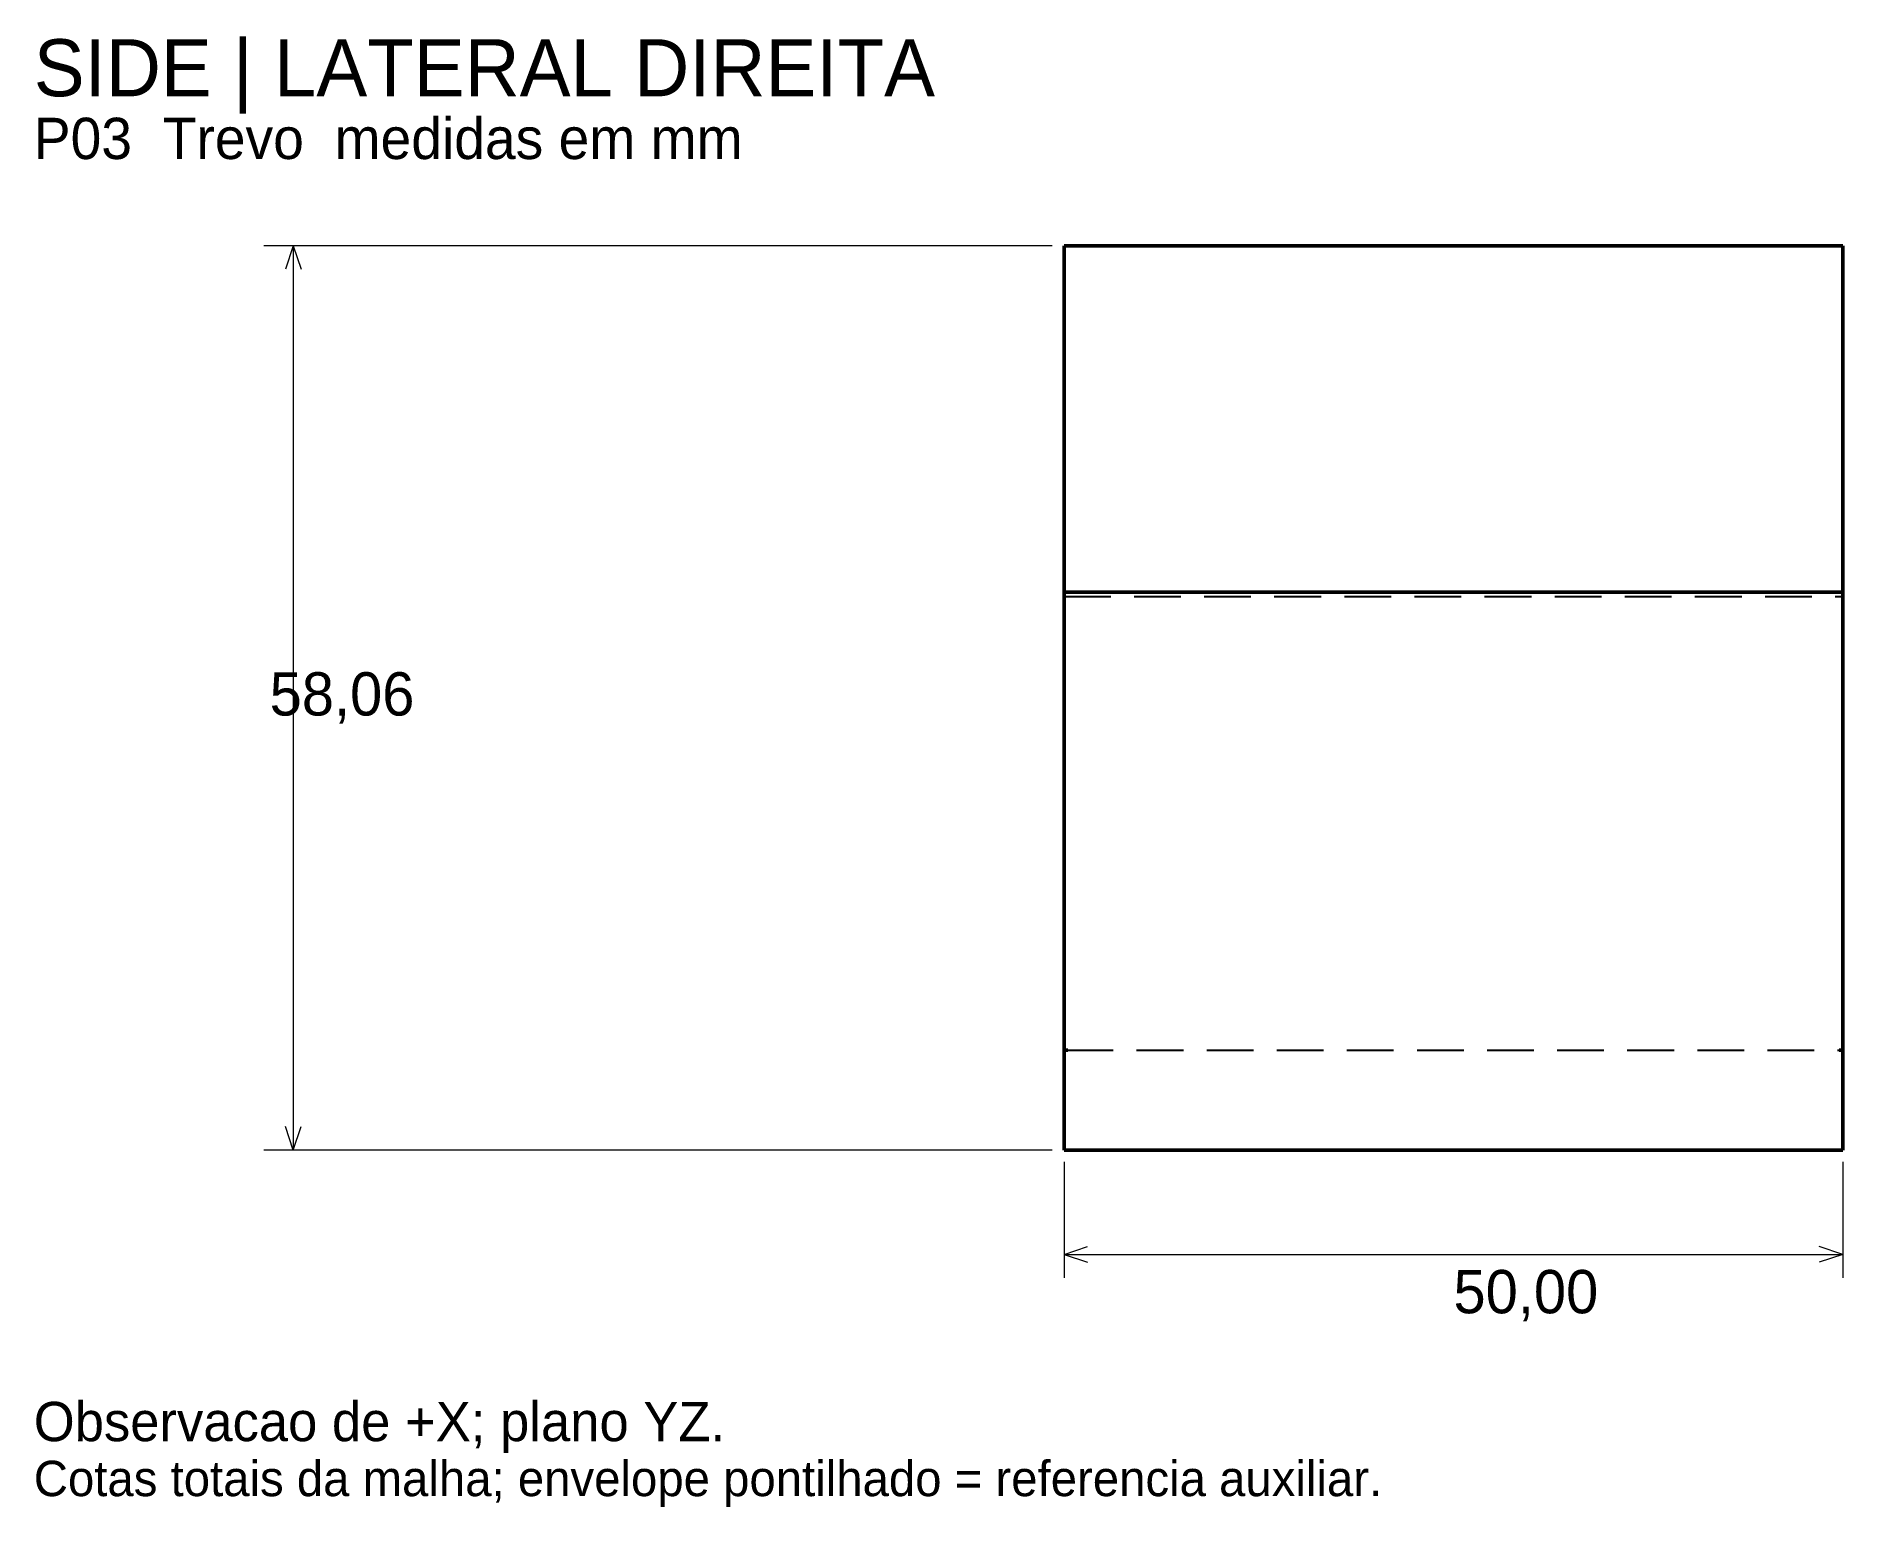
# Model space of a CAD drawing. Header units: millimetres. Extents: x 5 to 121, y 2 to 96.
import ezdxf

# ---------------------------------------------------------------- set-up
doc = ezdxf.new("R2010")
doc.units = ezdxf.units.MM
doc.linetypes.add('DOTTED', pattern=[1, 0, -1])
doc.linetypes.add('HIDDEN', pattern=[4.5, 3, -1.5])
for name, color, linetype, lineweight in [('HIDDEN', 8, 'HIDDEN', 25), ('REFERENCE', 8, 'DOTTED', 13), ('TEXT', 7, 'CONTINUOUS', 18), ('THIN', 7, 'CONTINUOUS', 18), ('VISIBLE', 7, 'CONTINUOUS', 50)]:
    doc.layers.add(name, color=color, linetype=linetype, lineweight=lineweight)

msp = doc.modelspace()

# ---------------------------------------------------------------- linework, layer by layer
at = {"layer": 'HIDDEN'}
for p, q in [((70.93, 81.79), (70.93, 82.67)), ((120.93, 81.79), (120.93, 82.67)), ((70.93, 79.21), (70.93, 81.79)), ((120.93, 79.21), (120.93, 81.79)), ((70.93, 75.19), (70.93, 79.21)), ((120.93, 75.19), (120.93, 79.21)), ((70.93, 70.14), (70.93, 75.19)), ((120.93, 70.14), (120.93, 75.19)), ((70.93, 64.53), (70.93, 70.14)), ((120.93, 64.53), (120.93, 70.14)), ((70.93, 64.53), (70.93, 60.15)), ((120.93, 64.53), (120.93, 60.15)), ((70.93, 60.01), (70.93, 60.15)), ((70.93, 60.15), (120.93, 60.15)), ((70.93, 57.43), (70.93, 60.01)), ((120.93, 60.01), (120.93, 60.15)), ((120.93, 57.43), (120.93, 60.01)), ((70.93, 53.42), (70.93, 57.43)), ((120.93, 53.42), (120.93, 57.43)), ((70.93, 48.36), (70.93, 53.42)), ((120.93, 48.36), (120.93, 53.42)), ((70.93, 42.76), (70.93, 48.36)), ((120.93, 42.76), (120.93, 48.36)), ((70.93, 42.76), (70.93, 37.15)), ((120.93, 42.76), (120.93, 37.15)), ((70.93, 37.15), (70.93, 32.09)), ((120.93, 37.15), (120.93, 32.09)), ((70.93, 32.09), (70.93, 28.08)), ((120.93, 32.09), (120.93, 28.08)), ((70.93, 31.02), (70.93, 28.08)), ((71.09, 31.02), (120.76, 31.02)), ((120.93, 31.02), (120.93, 28.08)), ((70.93, 28.08), (70.93, 25.5)), ((70.93, 28.08), (70.93, 25.5)), ((120.93, 28.08), (120.93, 25.5)), ((120.93, 28.08), (120.93, 25.5)), ((70.93, 25.5), (70.93, 24.61)), ((70.93, 25.5), (70.93, 24.61)), ((120.93, 25.5), (120.93, 24.61)), ((120.93, 25.5), (120.93, 24.61))]:
    msp.add_line(p, q, dxfattribs=at)
at = {"layer": 'REFERENCE'}
for p, q in [((70.93, 82.67), (120.93, 82.67)), ((70.93, 24.61), (70.93, 82.67)), ((120.93, 82.67), (120.93, 24.61)), ((120.93, 24.61), (70.93, 24.61))]:
    msp.add_line(p, q, dxfattribs=at)
at = {"layer": 'THIN'}
for p, q in [((70.17, 82.67), (19.56, 82.67)), ((21.46, 82.67), (20.95, 81.16)), ((21.46, 82.67), (21.46, 24.61)), ((21.46, 82.67), (21.96, 81.16)), ((21.46, 24.61), (20.95, 26.13)), ((21.46, 24.61), (21.96, 26.13)), ((70.17, 24.61), (19.56, 24.61)), ((70.93, 23.86), (70.93, 16.41)), ((120.93, 23.86), (120.93, 16.41)), ((70.93, 17.92), (72.44, 18.43)), ((70.93, 17.92), (120.93, 17.92)), ((70.93, 17.92), (72.44, 17.42)), ((120.93, 17.92), (119.41, 18.43)), ((120.93, 17.92), (119.41, 17.42))]:
    msp.add_line(p, q, dxfattribs=at)
at = {"layer": 'VISIBLE'}
for p, q in [((70.93, 82.59), (70.93, 82.67)), ((70.93, 82.67), (70.93, 81.79)), ((70.93, 82.67), (120.93, 82.67)), ((120.93, 82.59), (120.93, 82.67)), ((120.93, 82.67), (120.93, 81.79)), ((70.93, 81.79), (70.93, 79.21)), ((120.93, 81.79), (120.93, 79.21)), ((70.93, 79.21), (70.93, 75.19)), ((120.93, 79.21), (120.93, 75.19)), ((70.93, 75.19), (70.93, 70.14)), ((120.93, 75.19), (120.93, 70.14)), ((70.93, 70.14), (70.93, 64.53)), ((120.93, 70.14), (120.93, 64.53)), ((70.93, 60.43), (70.93, 64.53)), ((120.93, 60.43), (120.93, 64.53)), ((70.93, 60.43), (70.93, 60.01)), ((70.93, 60.43), (120.93, 60.43)), ((120.93, 60.43), (120.93, 60.01)), ((70.93, 60.01), (70.93, 57.43)), ((120.93, 60.01), (120.93, 57.43)), ((70.93, 57.43), (70.93, 53.42)), ((120.93, 57.43), (120.93, 53.42)), ((70.93, 53.42), (70.93, 48.36)), ((120.93, 53.42), (120.93, 48.36)), ((70.93, 48.36), (70.93, 42.76)), ((120.93, 48.36), (120.93, 42.76)), ((70.93, 37.15), (70.93, 42.76)), ((120.93, 37.15), (120.93, 42.76)), ((70.93, 32.09), (70.93, 37.15)), ((120.93, 32.09), (120.93, 37.15)), ((70.93, 28.08), (70.93, 32.09)), ((120.93, 28.08), (120.93, 32.09)), ((70.93, 31.02), (71.17, 31.02)), ((70.93, 28.08), (70.93, 31.02)), ((120.68, 31.02), (120.93, 31.02)), ((120.93, 28.08), (120.93, 31.02)), ((70.93, 25.5), (70.93, 28.08)), ((70.93, 25.5), (70.93, 28.08)), ((120.93, 25.5), (120.93, 28.08)), ((120.93, 25.5), (120.93, 28.08)), ((70.93, 24.61), (70.93, 25.5)), ((70.93, 24.61), (70.93, 25.5)), ((70.93, 24.69), (70.93, 24.61)), ((70.93, 24.61), (120.93, 24.61)), ((70.93, 24.61), (120.93, 24.61)), ((120.93, 24.61), (120.93, 25.5)), ((120.93, 24.61), (120.93, 25.5)), ((120.93, 24.69), (120.93, 24.61))]:
    msp.add_line(p, q, dxfattribs=at)

# ---------------------------------------------------------------- texts
at = {"layer": 'TEXT'}
for s, height, p in [('SIDE | LATERAL DIREITA', 3.6603, (4.8, 92.26)), ('P03  Trevo  medidas em mm', 2.6506, (4.8, 88.23)), ('58,06', 2.777, (19.94, 52.51)), ('50,00', 2.777, (95.93, 14.14)), ('Observacao de +X; plano YZ.', 2.5243, (4.8, 5.93)), ('Cotas totais da malha; envelope pontilhado = referencia auxiliar.', 2.2719, (4.8, 2.4))]:
    msp.add_text(s, height=height, dxfattribs=at).set_placement(p)

doc.saveas('drawing.dxf')
